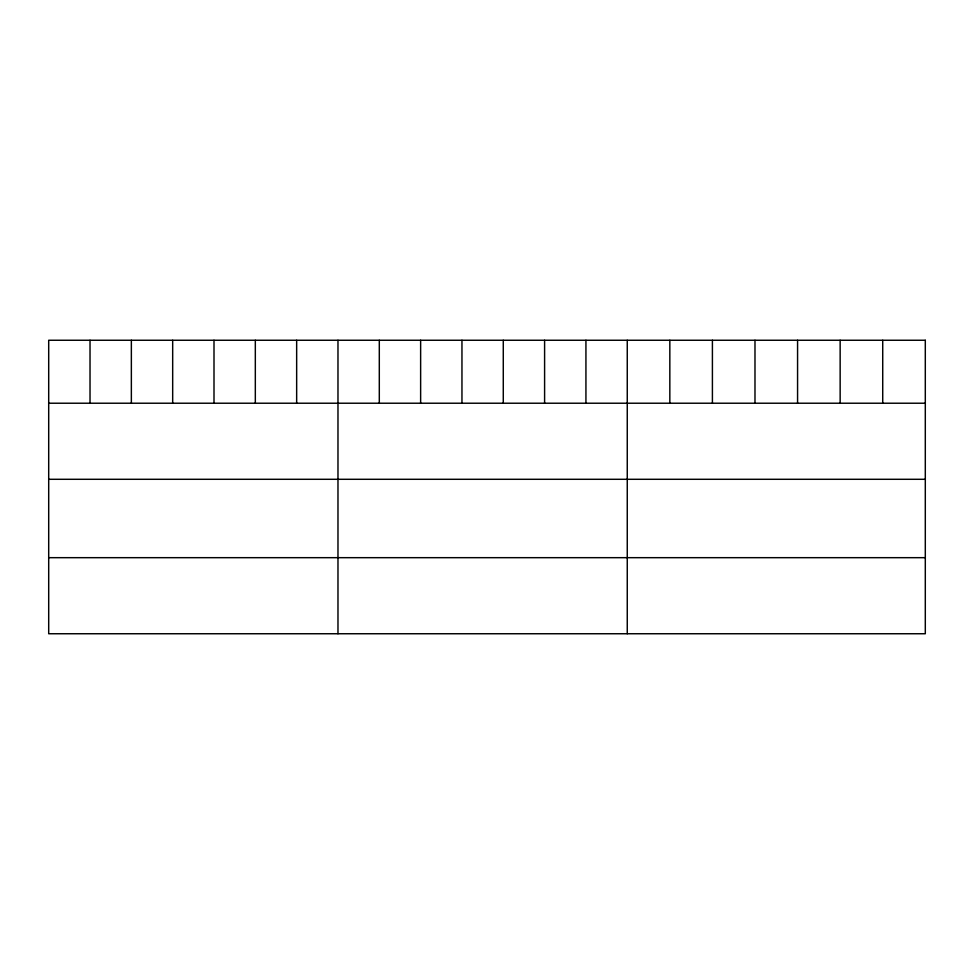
<?xml version="1.0" encoding="UTF-8"?>
<svg xmlns="http://www.w3.org/2000/svg" width="974" height="974" viewBox="0 0 974 974"><rect width="100%" height="100%" fill="white"/><g stroke="black" fill="none" stroke-linecap="round" stroke-linejoin="round"><path stroke-width="1.46" d="M48.7 403.224L925.3 403.224M48.7 479.293L925.3 479.293M48.7 557.676L925.3 557.676M882.724 340.255L882.724 403.224M840.148 340.255L840.148 403.224M797.572 340.255L797.572 403.224M754.984 340.255L754.984 403.224M712.408 340.255L712.408 403.224M669.832 340.255L669.832 403.224M627.256 340.255L627.256 633.745M585.934 340.255L585.934 403.224M544.6 340.255L544.6 403.224M503.278 340.255L503.278 403.224M461.956 340.255L461.956 403.224M420.634 340.255L420.634 403.224M379.3 340.255L379.3 403.224M337.978 340.255L337.978 633.745M296.656 340.255L296.656 403.224M255.322 340.255L255.322 403.224M214 340.255L214 403.224M172.678 340.255L172.678 403.224M131.356 340.255L131.356 403.224M90.022 340.255L90.022 403.224M925.3 340.255L48.7 340.255L48.7 633.745L925.3 633.745L925.3 340.255"/></g></svg>
